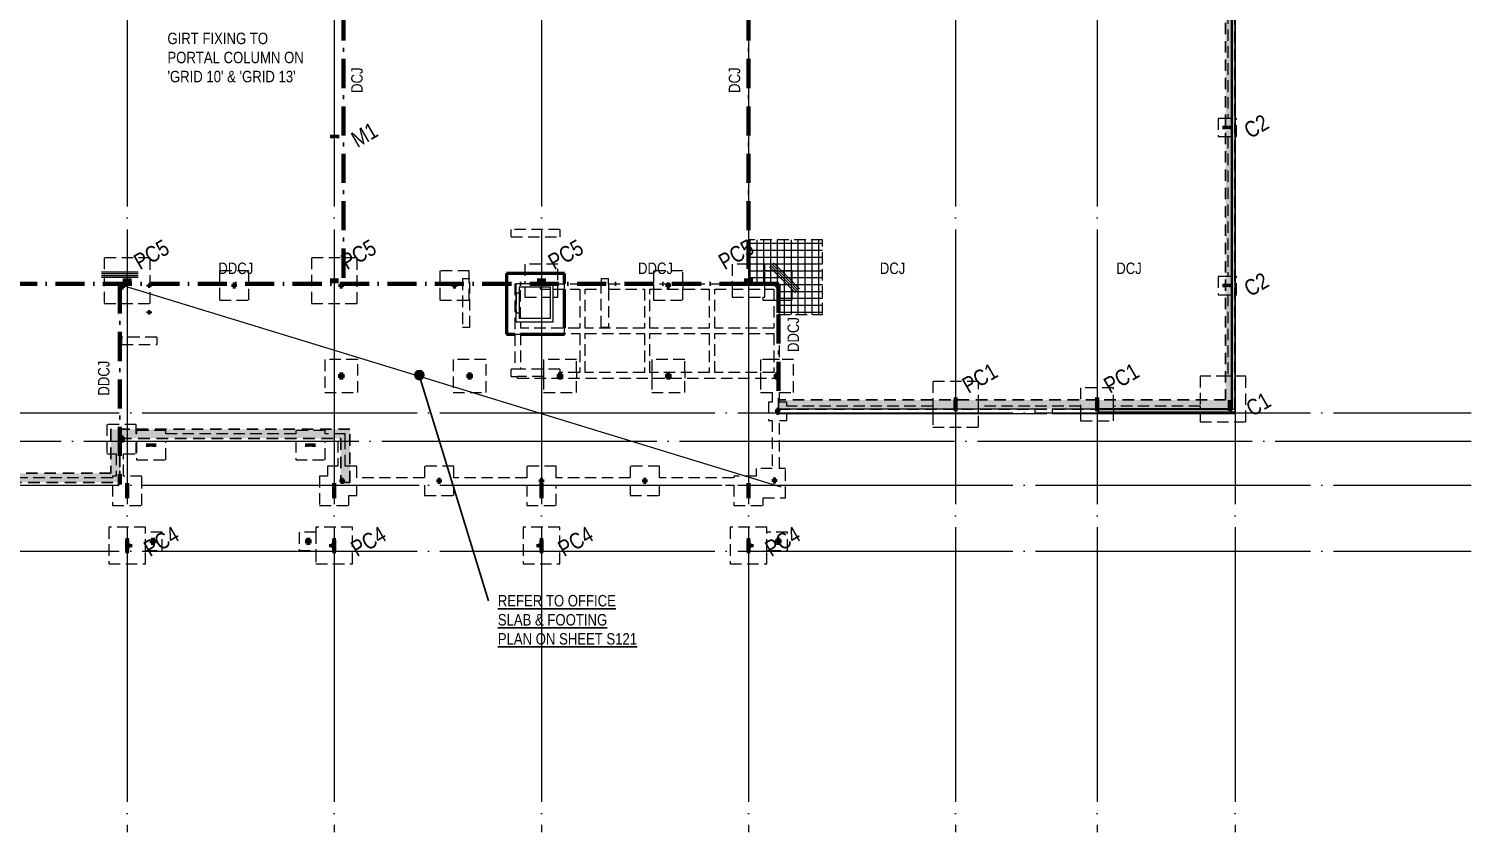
# Model space of a CAD drawing. Header units: millimetres. Extents: x 14684 to 281647, y -4596 to 240550.
# Drawn here: x 144929 to 223625, y 139401 to 183245 of the extents above; entities that cross this region are included whole.
import ezdxf

# ---------------------------------------------------------------- set-up
doc = ezdxf.new("R2010")
doc.units = ezdxf.units.MM
for name, pattern in [('_SGE_Grid Line', [16250, 15000, -625, 0, -625]), ('_SGE_Hidden', [925, 625, -300]), ('Dash Dot', [2587.5, 1587.5, -500, 0, -500]), ('Hidden', [1000, 625, -375]), ('SGE_Hidden', [925, 625, -300])]:
    doc.linetypes.add(name, pattern=pattern)
for name, color, linetype, lineweight in [('A-ANNO-NOTE', 131, 'Continuous', 18), ('A-DETL-2', 90, 'Hidden', 25), ('A-DETL-3', 90, 'Dash Dot', 70), ('A-DETL-4', 90, 'Continuous', 20), ('A-DETL-GENF', 92, 'Continuous', 18), ('A-DETL-GENF-1', 9, 'Continuous', 18), ('A-DETL-GENF-4', 92, 'SGE_Hidden', 18), ('A-FLOR', 192, 'Continuous', 50), ('A-WALL', 113, 'Continuous', 35), ('A-WALL-1', 113, 'Continuous', 20), ('G-ANNO-TEXT-1', 10, 'Continuous', 25), ('G-ANNO-TEXT-2', 7, 'Continuous', 25), ('S-BEAM-2', 254, '_SGE_Hidden', 18), ('S-COLS', 52, 'Continuous', 18), ('S-COLS-1', 52, 'Continuous', 70), ('S-COLS-IDEN-1', 171, 'Continuous', 35), ('S-COLS-SYMB', 171, 'Continuous', 50), ('S-FNDN-1', 32, '_SGE_Hidden', 18), ('S-FNDN-HDLN-1', 4, '_SGE_Hidden', 18), ('S-GRID-1', 1, '_SGE_Grid Line', 13)]:
    doc.layers.add(name, color=color, linetype=linetype, lineweight=lineweight)
doc.styles.add('Arial Narrow_1', font='ARIALN.TTF', dxfattribs={"height": 625})
doc.styles.add('Arial Narrow_2', font='ARIALN.TTF', dxfattribs={"height": 875})

# ---------------------------------------------------------------- blocks, each defined once
blk = doc.blocks.new('SGE_SCL-Column-Steel-UB - C1 - 410UB53_7-2329528-WAREHOUSE SLAB PLAN')
at = {"layer": 'S-COLS-SYMB'}
for p, q in [((89, 201.5), (-89, 201.5)), ((0, -201.5), (0, 201.5)), ((-89, -201.5), (89, -201.5))]:
    blk.add_line(p, q, dxfattribs=at)
blk = doc.blocks.new('SGE_SCL-Column-Steel-UB - C2 - 410UB53_7-2329531-WAREHOUSE SLAB PLAN')
at = {"layer": 'S-COLS-SYMB'}
for p, q in [((89, 201.5), (-89, 201.5)), ((0, -201.5), (0, 201.5)), ((-89, -201.5), (89, -201.5))]:
    blk.add_line(p, q, dxfattribs=at)
blk = doc.blocks.new('SGE_SCL-Column-Steel-UB - C2 - 410UB53_7-2329532-WAREHOUSE SLAB PLAN')
at = {"layer": 'S-COLS-SYMB'}
for p, q in [((89, 201.5), (-89, 201.5)), ((0, -201.5), (0, 201.5)), ((-89, -201.5), (89, -201.5))]:
    blk.add_line(p, q, dxfattribs=at)
blk = doc.blocks.new('SGE_SFR-Column-Steel-G350 - PC1 - 530 210 16 10-2771269-WAREHOUSE SLAB PLAN')
at = {"layer": 'S-COLS-1'}
for p, q in [((105, 265), (-105, 265)), ((0, -265), (0, 265)), ((-105, -265), (105, -265))]:
    blk.add_line(p, q, dxfattribs=at)
blk = doc.blocks.new('SGE_SFR-Column-Steel-G350 - PC4 - 610 180 12 10-2770360-WAREHOUSE SLAB PLAN')
at = {"layer": 'S-COLS-1'}
for p, q in [((90, 300), (-90, 300)), ((0, -300), (0, 300)), ((-90, -300), (90, -300))]:
    blk.add_line(p, q, dxfattribs=at)
blk = doc.blocks.new('SGE_SFR-Column-Steel-G350 - 158 153 8 6-2770049-WAREHOUSE SLAB PLAN')
at = {"layer": 'S-COLS-1'}
for p, q in [((79, 79), (-79, 79)), ((0, -79), (0, 79)), ((-79, -79), (79, -79))]:
    blk.add_line(p, q, dxfattribs=at)
blk = doc.blocks.new('SGE_SFR-Column-Steel-G350 - FC1 - 610 220 16 10-2770739-WAREHOUSE SLAB PLAN')
at = {"layer": 'S-COLS-1'}
for p, q in [((110, 305), (-110, 305)), ((0, -305), (0, 305)), ((-110, -305), (110, -305))]:
    blk.add_line(p, q, dxfattribs=at)
blk = doc.blocks.new('SGE_SCL-Column-Steel-UB - FC2 - 410UB59_7-2329550-WAREHOUSE SLAB PLAN')
at = {"layer": 'S-COLS-SYMB'}
for p, q in [((89, 203), (-89, 203)), ((0, -203), (0, 203)), ((-89, -203), (89, -203))]:
    blk.add_line(p, q, dxfattribs=at)
blk = doc.blocks.new('SGE_SFR-Column-Steel-G350 - PC5 - 250 250 14 10-2770824-WAREHOUSE SLAB PLAN')
at = {"layer": 'S-COLS-1'}
for p, q in [((125, 125), (-125, 125)), ((0, -125), (0, 125)), ((-125, -125), (125, -125))]:
    blk.add_line(p, q, dxfattribs=at)
blk = doc.blocks.new('SGE_SFR-Column-Steel-G350 - PC5 - 250 250 14 10-V2-WAREHOUSE SLAB PLAN')
at = {"layer": 'S-COLS-1'}
for p, q in [((125, 125), (-125, 125)), ((0, 0), (0, 125)), ((0, -125), (0, 0)), ((-125, -125), (125, -125))]:
    blk.add_line(p, q, dxfattribs=at)
blk = doc.blocks.new('SGE_SCL-Column-Steel-UB - M1 - 360UB44_7-2768540-WAREHOUSE SLAB PLAN')
at = {"layer": 'S-COLS-SYMB'}
for p, q in [((85.5, 176), (-85.5, 176)), ((0, -176), (0, 176)), ((-85.5, -176), (85.5, -176))]:
    blk.add_line(p, q, dxfattribs=at)
blk = doc.blocks.new('SGE_SCL-Column-Steel-SHS - OC2 - 150x6_0 SHS-2388534-WAREHOUSE SLAB PLAN')
at = {"layer": 'S-COLS-SYMB'}
for p, q in [((75, 75), (-75, 75)), ((-75, 75), (-75, -75)), ((75, -75), (75, 75)), ((-75, -75), (75, -75))]:
    blk.add_line(p, q, dxfattribs=at)
blk = doc.blocks.new('SGE_SCL-Column-Steel-SHS - OC1 - 200x6_0 SHS-2388532-WAREHOUSE SLAB PLAN')
at = {"layer": 'S-COLS-SYMB'}
for p, q in [((100, 100), (-100, 100)), ((-100, 100), (-100, -100)), ((100, -100), (100, 100)), ((-100, -100), (100, -100))]:
    blk.add_line(p, q, dxfattribs=at)
blk = doc.blocks.new('SGE_SCL-Column-Steel-SHS - OC2 - 150x6_0 SHS-V5-WAREHOUSE SLAB PLAN')
at = {"layer": 'S-COLS-SYMB'}
for p, q in [((-60, 75), (-75, 75)), ((-75, 75), (-75, -75)), ((75, 75), (-60, 75)), ((75, -75), (75, 75)), ((-75, -75), (-60, -75)), ((-60, -75), (75, -75))]:
    blk.add_line(p, q, dxfattribs=at)
blk = doc.blocks.new('SGE_SCL-Column-Steel-SHS - OC2 - 150x6_0 SHS-2709165-WAREHOUSE SLAB PLAN')
at = {"layer": 'S-COLS-SYMB'}
for p, q in [((75, 75), (-75, 75)), ((-75, 75), (-75, -75)), ((75, -75), (75, 75)), ((-75, -75), (75, -75))]:
    blk.add_line(p, q, dxfattribs=at)
blk = doc.blocks.new('SGE_SCL-Column-Steel-SHS - OC2 - 150x6_0 SHS-2709184-WAREHOUSE SLAB PLAN')
at = {"layer": 'S-COLS-SYMB'}
for p, q in [((75, 75), (-75, 75)), ((-75, 75), (-75, -75)), ((75, -75), (75, 75)), ((-75, -75), (75, -75))]:
    blk.add_line(p, q, dxfattribs=at)
blk = doc.blocks.new('SGE_SCL-Column-Steel-SHS - OC2 - 150x6_0 SHS-2819471-WAREHOUSE SLAB PLAN')
at = {"layer": 'S-COLS-SYMB'}
for p, q in [((75, 75), (-75, 75)), ((-75, 75), (-75, -75)), ((75, -75), (75, 75)), ((-75, -75), (75, -75))]:
    blk.add_line(p, q, dxfattribs=at)
blk = doc.blocks.new('SGE_SCL-Column-Steel-RHS - M2 - 200x100x6_0 RHS-2719601-WAREHOUSE SLAB PLAN')
at = {"layer": 'S-COLS-SYMB'}
for p, q in [((50, 100), (-50, 100)), ((-50, 100), (-50, -100)), ((50, -100), (50, 100)), ((-50, -100), (50, -100))]:
    blk.add_line(p, q, dxfattribs=at)
blk = doc.blocks.new('SGE_SCL-Column-Steel-SHS - OC7 - 200x10_0 SHS-2820529-WAREHOUSE SLAB PLAN')
at = {"layer": 'S-COLS-SYMB'}
for p, q in [((100, 100), (-100, 100)), ((-100, 100), (-100, -100)), ((100, -100), (100, 100)), ((-100, -100), (100, -100))]:
    blk.add_line(p, q, dxfattribs=at)
blk = doc.blocks.new('SGE_SCL-Column-Steel-SHS - STC1 - 100x6_0 SHS-2726549-WAREHOUSE SLAB PLAN')
at = {"layer": 'S-COLS-SYMB'}
for p, q in [((-50, -50), (-50, 50)), ((-50, 50), (50, 50)), ((50, 50), (50, -50)), ((50, -50), (-50, -50))]:
    blk.add_line(p, q, dxfattribs=at)
blk = doc.blocks.new('SGE_SCL-Column-Steel-SHS - STC1 - 100x6_0 SHS-2732971-WAREHOUSE SLAB PLAN')
at = {"layer": 'S-COLS-SYMB'}
for p, q in [((-50, -50), (-50, 50)), ((-50, 50), (50, 50)), ((50, 50), (50, -50)), ((50, -50), (-50, -50))]:
    blk.add_line(p, q, dxfattribs=at)
blk = doc.blocks.new('SGE_SCL-Column-Steel-SHS - OC6 - 200x8_0 SHS-2818360-WAREHOUSE SLAB PLAN')
at = {"layer": 'S-COLS-SYMB'}
for p, q in [((100, 100), (-100, 100)), ((-100, 100), (-100, -100)), ((100, -100), (100, 100)), ((-100, -100), (100, -100))]:
    blk.add_line(p, q, dxfattribs=at)
blk = doc.blocks.new('SGE Reo Elevation - SGE Reo Elevation-1889180-WAREHOUSE SLAB PLAN')
at = {"layer": 'A-DETL-GENF'}
for p, q in [((560, 100), (2560, 100)), ((560, 0), (2560, 0)), ((560, -100), (2560, -100)), ((560, -200), (2560, -200))]:
    blk.add_line(p, q, dxfattribs=at)
blk = doc.blocks.new('Corner Mesh - Corner Mesh-2886425-WAREHOUSE SLAB PLAN')
at = {"layer": 'A-DETL-GENF'}
h = blk.add_hatch(dxfattribs=at)
h.set_pattern_fill('FP_5', color=256, style=0, pattern_type=2)
h.set_pattern_definition([(0, (-185840.28, -169335.1), (0, 375), []), (90, (-185840.28, -169335.1), (-375, 2e-14), [])])
h.paths.add_polyline_path([(2400, -1675), (2400, 2400), (-1645, 2400), (-1645, 0), (0, 0), (0, -1675), (323, -1675)])
for p, q in [((-495, 919), (919, -495)), ((-424, 990), (990, -424)), ((-354, 1061), (1061, -354)), ((-283, 1131), (1131, -283))]:
    blk.add_line(p, q, dxfattribs=at)
at = {"layer": 'A-DETL-GENF-4'}
for p, q in [((2400, 2400), (-1645, 2400)), ((-1645, 2400), (-1645, 0)), ((2400, -1675), (2400, 2400)), ((-1645, 0), (0, 0)), ((0, 0), (0, -1675)), ((0, -1675), (2400, -1675))]:
    blk.add_line(p, q, dxfattribs=at)

msp = doc.modelspace()

# ---------------------------------------------------------------- hatches: boundary and pattern name
at = {"layer": 'A-DETL-GENF-1'}
h = msp.add_hatch(color=256, dxfattribs=at)
h.paths.add_polyline_path([(161945, 158490), (162445, 158490), (162445, 161390), (149400, 161390), (149400, 158990), (127895, 158990), (127895, 158490), (149900, 158490), (149900, 160890), (161945, 160890), (161945, 158990)])
h.paths.add_polyline_path([(105445, 158490), (105945, 158490), (105945, 161390), (81645, 161390), (81645, 158490), (82145, 158490), (82145, 160890), (105445, 160890), (105445, 159135)])
h.paths.add_polyline_path([(186163, 162490), (210730, 162490), (210730, 201630), (210230, 201630), (210230, 162990), (185840, 162990), (185840, 162490)])
h.paths.add_polyline_path([(31055, 162490), (58250, 162490), (58250, 162990), (31055, 162990), (31055, 169230), (30555, 169230), (30555, 162490)])
h.paths.add_polyline_path([(30555, 207901), (31055, 207901), (31055, 214740), (48595, 214740), (48595, 215240), (30555, 215240), (30555, 214726)])
at = {"layer": 'G-ANNO-TEXT-2'}
h = msp.add_hatch(color=256, dxfattribs=at)
edge = h.paths.add_edge_path()
edge.add_arc((166232, 164347), 250, 0, 360)

# ---------------------------------------------------------------- linework, layer by layer
at = {"layer": 'A-DETL-2'}
for p, q in [((210230, 197570), (210230, 162990)), ((210730, 162490), (210730, 197570)), ((210230, 162990), (185840, 162990)), ((185840, 162990), (185840, 162490)), ((185840, 162490), (210730, 162490)), ((162445, 161390), (149400, 161390)), ((149400, 161390), (149400, 158990)), ((162445, 158490), (162445, 161390)), ((149900, 160890), (161945, 160890)), ((149900, 158490), (149900, 160890)), ((161945, 160890), (161945, 158490)), ((149400, 158990), (127895, 158990)), ((127895, 158490), (149900, 158490)), ((161945, 158490), (162445, 158490))]:
    msp.add_line(p, q, dxfattribs=at)
at = {"layer": 'A-DETL-3'}
for p, q in [((162095, 215240), (162095, 169335)), ((184195, 215240), (184195, 171735)), ((184195, 171735), (184195, 169335)), ((184195, 169335), (59895, 169335)), ((149900, 169290), (149900, 158370)), ((185840, 169335), (184195, 169335)), ((185840, 169335), (185840, 167660)), ((185840, 167660), (185840, 162382))]:
    msp.add_line(p, q, dxfattribs=at)
at = {"layer": 'A-DETL-4'}
msp.add_line((149900, 169290), (185960, 158250), dxfattribs=at)
at = {"layer": 'A-FLOR'}
for p, q in [((174160, 169890), (170985, 169890)), ((170985, 169890), (170985, 166580)), ((174160, 169335), (174160, 169890)), ((174160, 166908), (174160, 169035)), ((170985, 166580), (171450, 166580)), ((171750, 166580), (174160, 166580)), ((174160, 166580), (174160, 166608))]:
    msp.add_line(p, q, dxfattribs=at)
at = {"layer": 'A-WALL'}
for p, q in [((210530, 162490), (203218, 162490)), ((210530, 162490), (203218, 162490)), ((210530, 162340), (210530, 162490))]:
    msp.add_line(p, q, dxfattribs=at)
at = {"layer": 'A-WALL-1'}
for p, q in [((210590, 232980), (210590, 177860)), ((210740, 162490), (210740, 232980)), ((210530, 215240), (210530, 162490)), ((210770, 162250), (210770, 215480)), ((210590, 177860), (210590, 162490)), ((173545, 169335), (171510, 169335)), ((171510, 167255), (171510, 169335)), ((173545, 167255), (173545, 169335)), ((171510, 168830), (171690, 168830)), ((171690, 169155), (173365, 169155)), ((171690, 169155), (171690, 167435)), ((173365, 169155), (173365, 167435)), ((171690, 167730), (171510, 167730)), ((171510, 167255), (173545, 167255)), ((173365, 167435), (171690, 167435)), ((199845, 162490), (185840, 162490)), ((185840, 162490), (185840, 162250)), ((185840, 162250), (199845, 162250)), ((199845, 162250), (199845, 162490)), ((203218, 162490), (200765, 162490)), ((200765, 162490), (200765, 162250)), ((200765, 162250), (210770, 162250)), ((203218, 162490), (203218, 162340)), ((203218, 162340), (210740, 162340)), ((210590, 162490), (210530, 162490)), ((210590, 162490), (210740, 162490)), ((210740, 162340), (210740, 162490))]:
    msp.add_line(p, q, dxfattribs=at)
at = {"layer": 'G-ANNO-TEXT-1'}
msp.add_line((166232, 164347), (170009, 152034), dxfattribs=at)
msp.add_circle((166232, 164347), 250, dxfattribs=at)
at = {"layer": 'S-BEAM-2'}
for p, q in [((210340, 185990), (210340, 178360)), ((210590, 178360), (210340, 178360)), ((210340, 177360), (210340, 169730)), ((210340, 177360), (210590, 177360)), ((171243, 171890), (171243, 172290)), ((173903, 172290), (171243, 172290)), ((171243, 171890), (173903, 171890)), ((173903, 172290), (173903, 171890)), ((168585, 169610), (168985, 169610)), ((168585, 169610), (168585, 166950)), ((168960, 168430), (168960, 169610)), ((168985, 166950), (168985, 169610)), ((171450, 169335), (171510, 169335)), ((171450, 169335), (171450, 164670)), ((173545, 169335), (176160, 169335)), ((174160, 169035), (174160, 169335)), ((176160, 169610), (176560, 169610)), ((176160, 169610), (176160, 169335)), ((176160, 169035), (176160, 169335)), ((176560, 169335), (176560, 169610)), ((176560, 169335), (184195, 169335)), ((176560, 169335), (176560, 169035)), ((179015, 169335), (179015, 169035)), ((180615, 169335), (180615, 169035)), ((183295, 169335), (183295, 169035)), ((184195, 169335), (185693, 169335)), ((185693, 169335), (185693, 169155)), ((210590, 169730), (210340, 169730)), ((168585, 168430), (168960, 168430)), ((171510, 168830), (171510, 167730)), ((171690, 168830), (171690, 167730)), ((171750, 167435), (171750, 169155)), ((172840, 169035), (172840, 169155)), ((172840, 169035), (173365, 169035)), ((173545, 169035), (174984, 169035)), ((174984, 169035), (174984, 166908)), ((175284, 169035), (176160, 169035)), ((175284, 166908), (175284, 169035)), ((176160, 166950), (176160, 169035)), ((176560, 169035), (178518, 169035)), ((176560, 169035), (176560, 166950)), ((178518, 169035), (178518, 166908)), ((178818, 169035), (182052, 169035)), ((178818, 166908), (178818, 169035)), ((182052, 169035), (182052, 166908)), ((182352, 169035), (185585, 169035)), ((182352, 166908), (182352, 169035)), ((185585, 169035), (185585, 166908)), ((185585, 168430), (185840, 168430)), ((185693, 169155), (185840, 169155)), ((185840, 169155), (185885, 169155)), ((185840, 168430), (185885, 168430)), ((185885, 167660), (185885, 169155)), ((210340, 168730), (210340, 164295)), ((210340, 168730), (210590, 168730)), ((185885, 164408), (185885, 167660)), ((168985, 166950), (168585, 166950)), ((171750, 167255), (171750, 166908)), ((174984, 166908), (171750, 166908)), ((174160, 166608), (174160, 166908)), ((178518, 166908), (175284, 166908)), ((176560, 166950), (176160, 166950)), ((182052, 166908), (178818, 166908)), ((185585, 166908), (182352, 166908)), ((150005, 166017), (150005, 166417)), ((151905, 166417), (150005, 166417)), ((151905, 166417), (151905, 166017)), ((171450, 166580), (171750, 166580)), ((171750, 166608), (174984, 166608)), ((171750, 166608), (171750, 164670)), ((174984, 166608), (174984, 164480)), ((175284, 166608), (178518, 166608)), ((175284, 164480), (175284, 166608)), ((178518, 166608), (178518, 164480)), ((178818, 166608), (182052, 166608)), ((178818, 164480), (178818, 166608)), ((182052, 166608), (182052, 164480)), ((182352, 166608), (185585, 166608)), ((182352, 164480), (182352, 166608)), ((185585, 166608), (185585, 164480)), ((150005, 166017), (151905, 166017)), ((171243, 164270), (171243, 164670)), ((171450, 164670), (171243, 164670)), ((171750, 164670), (171450, 164670)), ((173903, 164670), (171750, 164670)), ((173015, 164670), (173015, 164270)), ((173903, 164670), (173903, 164480)), ((174984, 164480), (173903, 164480)), ((174815, 164480), (174815, 164180)), ((178518, 164480), (175284, 164480)), ((182052, 164480), (178818, 164480)), ((178915, 164480), (178915, 164180)), ((180715, 164480), (180715, 164180)), ((185585, 164480), (182352, 164480)), ((184855, 164480), (184855, 164180)), ((185885, 165195), (185585, 165195)), ((171243, 164270), (171600, 164270)), ((171600, 164180), (171600, 164270)), ((173015, 164270), (171600, 164270)), ((171600, 164180), (185643, 164180)), ((173015, 164270), (173015, 164180)), ((185885, 164408), (185643, 164408)), ((185643, 164408), (185643, 164180)), ((210590, 164295), (210340, 164295)), ((185485, 163395), (185485, 162870)), ((185885, 162870), (185885, 163395)), ((194245, 162650), (186280, 162650)), ((194245, 162650), (194245, 162250)), ((202318, 162650), (196745, 162650)), ((196745, 162250), (196745, 162650)), ((199845, 162250), (200765, 162250)), ((202318, 162650), (202318, 162250)), ((208838, 162650), (204118, 162650)), ((204118, 162490), (204118, 162650)), ((204118, 162250), (204118, 162340)), ((208838, 162650), (208838, 162490)), ((208838, 162340), (208838, 162250)), ((185485, 161870), (185485, 159250)), ((185885, 159250), (185885, 161870)), ((150797, 161140), (150785, 161140)), ((150785, 160740), (150797, 160740)), ((159488, 161140), (152397, 161140)), ((152397, 160740), (159488, 160740)), ((162195, 161140), (161088, 161140)), ((161088, 160740), (161795, 160740)), ((161795, 160740), (161795, 159376)), ((162195, 160740), (162195, 161140)), ((162195, 159376), (162195, 160740)), ((149695, 160050), (149695, 158835)), ((150095, 158835), (150095, 160050)), ((149495, 158740), (139795, 158740)), ((139795, 158340), (149495, 158340)), ((166520, 158740), (162820, 158740)), ((162820, 158340), (166520, 158340)), ((168125, 158740), (168120, 158740)), ((168120, 158340), (168125, 158340)), ((172095, 158740), (168125, 158740)), ((168125, 158340), (172095, 158340)), ((177740, 158740), (173695, 158740)), ((173695, 158340), (177740, 158340)), ((183395, 158740), (179340, 158740)), ((179340, 158340), (183395, 158340))]:
    msp.add_line(p, q, dxfattribs=at)
at = {"layer": 'S-FNDN-1'}
for p, q in [((209829, 178360), (209829, 177360)), ((210340, 178360), (209829, 178360)), ((210829, 178360), (210740, 178360)), ((210829, 177360), (210829, 178360)), ((209829, 177360), (210340, 177360)), ((210740, 177360), (210829, 177360)), ((151545, 170747), (149045, 170747)), ((149045, 170747), (149045, 168247)), ((151545, 168247), (151545, 170747)), ((156935, 170030), (155335, 170030)), ((155335, 170030), (155335, 168430)), ((156935, 168430), (156935, 170030)), ((162845, 170747), (160345, 170747)), ((160345, 170747), (160345, 168247)), ((162845, 168247), (162845, 170747)), ((168960, 170030), (167360, 170030)), ((167360, 170030), (167360, 168430)), ((168960, 169610), (168960, 170030)), ((173795, 170397), (171995, 170397)), ((171995, 170397), (171995, 169335)), ((173795, 168597), (173795, 170397)), ((180615, 170030), (179015, 170030)), ((179015, 170030), (179015, 169335)), ((180615, 169335), (180615, 170030)), ((184195, 170397), (183295, 170397)), ((183295, 170397), (183295, 169335)), ((185095, 170397), (184195, 170397)), ((185095, 170030), (185095, 170397)), ((186580, 170030), (185095, 170030)), ((185095, 169335), (185095, 170030)), ((186580, 168430), (186580, 170030)), ((185095, 168597), (185095, 169335)), ((209829, 169730), (209829, 168730)), ((210340, 169730), (209829, 169730)), ((210829, 169730), (210740, 169730)), ((210829, 168730), (210829, 169730)), ((155335, 168430), (156935, 168430)), ((167360, 168430), (168585, 168430)), ((171995, 169155), (171995, 168597)), ((171995, 168597), (173365, 168597)), ((173545, 168597), (173795, 168597)), ((179015, 169035), (179015, 168430)), ((179015, 168430), (180615, 168430)), ((180615, 168430), (180615, 169035)), ((183295, 169035), (183295, 168597)), ((183295, 168597), (184980, 168597)), ((184980, 168597), (184980, 168430)), ((184980, 168597), (185095, 168597)), ((184980, 168430), (185585, 168430)), ((185885, 168430), (186580, 168430)), ((209829, 168730), (210340, 168730)), ((210740, 168730), (210829, 168730)), ((149045, 168247), (151545, 168247)), ((160345, 168247), (162845, 168247)), ((162875, 165195), (161075, 165195)), ((161075, 165195), (161075, 163395)), ((162875, 163395), (162875, 165195)), ((169875, 165195), (168075, 165195)), ((168075, 165195), (168075, 163395)), ((169875, 163395), (169875, 165195)), ((174815, 165195), (173015, 165195)), ((173015, 165195), (173015, 164670)), ((174815, 164480), (174815, 165195)), ((180715, 165195), (178915, 165195)), ((178915, 165195), (178915, 164480)), ((180715, 164480), (180715, 165195)), ((185585, 165195), (184855, 165195)), ((184855, 165195), (184855, 164480)), ((186655, 165195), (185885, 165195)), ((186655, 163395), (186655, 165195)), ((173015, 164180), (173015, 163395)), ((174815, 163395), (174815, 164180)), ((178915, 164180), (178915, 163395)), ((180715, 163395), (180715, 164180)), ((184855, 164180), (184855, 163395)), ((196745, 164005), (194245, 164005)), ((194245, 164005), (194245, 162650)), ((196745, 162650), (196745, 164005)), ((210340, 164295), (208838, 164295)), ((208838, 164295), (208838, 162650)), ((211338, 164295), (210740, 164295)), ((211338, 161795), (211338, 164295)), ((161075, 163395), (162875, 163395)), ((168075, 163395), (169875, 163395)), ((173015, 163395), (174815, 163395)), ((178915, 163395), (180715, 163395)), ((184855, 163395), (185485, 163395)), ((185885, 163395), (186655, 163395)), ((204118, 163655), (202318, 163655)), ((202318, 163655), (202318, 162650)), ((204118, 162650), (204118, 163655)), ((185485, 162870), (185280, 162870)), ((185280, 162870), (185280, 161870)), ((186280, 162870), (185885, 162870)), ((186280, 162650), (186280, 162870)), ((186280, 161870), (186280, 162250)), ((194245, 162250), (194245, 161505)), ((196745, 161505), (196745, 162250)), ((202318, 162250), (202318, 161855)), ((204118, 161855), (204118, 162250)), ((208838, 162250), (208838, 161795)), ((150785, 161650), (149185, 161650)), ((149185, 161650), (149185, 160050)), ((150785, 161140), (150785, 161650)), ((150797, 161329), (150797, 161140)), ((152397, 161329), (150797, 161329)), ((152397, 161140), (152397, 161329)), ((159488, 161329), (159488, 161140)), ((161088, 161329), (159488, 161329)), ((161088, 161140), (161088, 161329)), ((185280, 161870), (185485, 161870)), ((185885, 161870), (186280, 161870)), ((194245, 161505), (196745, 161505)), ((202318, 161855), (204118, 161855)), ((208838, 161795), (211338, 161795)), ((150785, 160050), (150785, 160740)), ((150797, 160740), (150797, 159729)), ((152397, 159729), (152397, 160740)), ((159488, 160740), (159488, 159729)), ((161088, 159729), (161088, 160740)), ((149185, 160050), (149695, 160050)), ((150095, 160050), (150785, 160050)), ((150797, 159729), (152397, 159729)), ((159488, 159729), (161088, 159729)), ((161795, 159376), (161220, 159376)), ((161220, 159376), (161220, 158835)), ((162820, 159376), (162195, 159376)), ((162820, 158740), (162820, 159376)), ((168120, 159376), (166520, 159376)), ((166520, 159376), (166520, 158740)), ((168120, 158740), (168120, 159376)), ((173695, 159376), (172095, 159376)), ((172095, 159376), (172095, 158835)), ((173695, 158835), (173695, 159376)), ((179340, 159376), (177740, 159376)), ((177740, 159376), (177740, 158740)), ((179340, 158740), (179340, 159376)), ((185485, 159250), (184605, 159250)), ((184605, 159250), (184605, 158835)), ((186205, 159250), (185885, 159250)), ((186205, 157650), (186205, 159250)), ((149695, 158835), (149495, 158835)), ((149495, 158835), (149495, 158740)), ((149495, 158340), (149495, 157235)), ((151095, 158835), (150095, 158835)), ((151095, 157235), (151095, 158835)), ((161220, 158835), (160795, 158835)), ((160795, 158835), (160795, 157235)), ((162820, 157776), (162820, 158340)), ((166520, 158340), (166520, 157776)), ((168120, 157776), (168120, 158340)), ((172095, 158835), (172095, 158740)), ((172095, 158340), (172095, 157235)), ((173695, 158740), (173695, 158835)), ((173695, 157235), (173695, 158340)), ((177740, 158340), (177740, 157776)), ((179340, 157776), (179340, 158340)), ((184605, 158835), (183395, 158835)), ((183395, 158835), (183395, 158740)), ((183395, 158340), (183395, 157235)), ((162395, 157235), (162395, 157776)), ((162395, 157776), (162820, 157776)), ((166520, 157776), (168120, 157776)), ((177740, 157776), (179340, 157776)), ((184995, 157235), (184995, 157650)), ((184995, 157650), (186205, 157650)), ((149495, 157235), (151095, 157235)), ((160795, 157235), (162395, 157235)), ((172095, 157235), (173695, 157235)), ((183395, 157235), (184995, 157235)), ((151295, 156041), (149295, 156041)), ((149295, 156041), (149295, 154041)), ((151295, 155768), (151295, 156041)), ((162595, 156041), (160595, 156041)), ((160595, 156041), (160595, 155768)), ((162595, 154041), (162595, 156041)), ((173895, 156041), (171895, 156041)), ((171895, 156041), (171895, 154041)), ((173895, 154041), (173895, 156041)), ((185195, 156041), (183195, 156041)), ((183195, 156041), (183195, 154041)), ((185195, 155768), (185195, 156041)), ((152210, 155768), (151295, 155768)), ((151295, 154768), (151295, 155768)), ((152210, 154768), (152210, 155768)), ((159680, 155768), (159680, 154768)), ((160595, 155768), (159680, 155768)), ((160595, 155768), (160595, 154768)), ((185330, 155768), (185195, 155768)), ((185195, 154768), (185195, 155768)), ((186330, 155768), (185330, 155768)), ((186330, 154768), (186330, 155768)), ((151295, 154041), (151295, 154768)), ((151295, 154768), (152210, 154768)), ((159680, 154768), (160595, 154768)), ((160595, 154768), (160595, 154041)), ((185195, 154041), (185195, 154768)), ((185195, 154768), (185330, 154768)), ((185330, 154768), (186330, 154768)), ((149295, 154041), (151295, 154041)), ((160595, 154041), (162595, 154041)), ((171895, 154041), (173895, 154041)), ((183195, 154041), (185195, 154041))]:
    msp.add_line(p, q, dxfattribs=at)
at = {"layer": 'S-FNDN-HDLN-1'}
msp.add_line((204118, 162490), (204118, 162340), dxfattribs=at)
at = {"layer": 'S-GRID-1'}
for p, q in [((150295, 237300), (150295, 139401)), ((161595, 237300), (161595, 139401)), ((172895, 237300), (172895, 139401)), ((184195, 237300), (184195, 139401)), ((195495, 237300), (195495, 139401)), ((203218, 237300), (203218, 139401)), ((210740, 237300), (210740, 139401)), ((21109, 162280), (223625, 162280)), ((17934, 160740), (223625, 160740)), ((21109, 158340), (223625, 158340)), ((21109, 154740), (223625, 154740))]:
    msp.add_line(p, q, dxfattribs=at)

# ---------------------------------------------------------------- block references
at = {"layer": 'A-DETL-GENF'}
for name, p in [('Corner Mesh - Corner Mesh-2886425-WAREHOUSE SLAB PLAN', (185840, 169335)), ('SGE Reo Elevation - SGE Reo Elevation-1889180-WAREHOUSE SLAB PLAN', (148340, 169890))]:
    msp.add_blockref(name, p, dxfattribs=at)
at = {"layer": 'S-COLS'}
for name, p, rotation in [('SGE_SCL-Column-Steel-UB - C2 - 410UB53_7-2329532-WAREHOUSE SLAB PLAN', (210329, 177860), 89.9999999999999), ('SGE_SCL-Column-Steel-UB - M1 - 360UB44_7-2768540-WAREHOUSE SLAB PLAN', (161616, 177368), 89.9999999999999), ('SGE_SCL-Column-Steel-SHS - OC1 - 200x6_0 SHS-2388532-WAREHOUSE SLAB PLAN', (149985, 169205), 180), ('SGE_SCL-Column-Steel-SHS - OC2 - 150x6_0 SHS-2709184-WAREHOUSE SLAB PLAN', (156135, 169230), 180), ('SGE_SCL-Column-Steel-SHS - OC2 - 150x6_0 SHS-2388534-WAREHOUSE SLAB PLAN', (161975, 169230), 180), ('SGE_SCL-Column-Steel-SHS - OC2 - 150x6_0 SHS-2709165-WAREHOUSE SLAB PLAN', (168160, 169230), 180), ('SGE_SCL-Column-Steel-SHS - OC2 - 150x6_0 SHS-2709165-WAREHOUSE SLAB PLAN', (179815, 169230), 180), ('SGE_SCL-Column-Steel-SHS - OC2 - 150x6_0 SHS-V5-WAREHOUSE SLAB PLAN', (185780, 169230), 180), ('SGE_SCL-Column-Steel-UB - C2 - 410UB53_7-2329531-WAREHOUSE SLAB PLAN', (210329, 169230), 89.9999999999999), ('SGE_SCL-Column-Steel-SHS - OC1 - 200x6_0 SHS-2388532-WAREHOUSE SLAB PLAN', (161975, 164295), 180), ('SGE_SCL-Column-Steel-SHS - OC1 - 200x6_0 SHS-2388532-WAREHOUSE SLAB PLAN', (168975, 164295), 180), ('SGE_SCL-Column-Steel-SHS - OC1 - 200x6_0 SHS-2388532-WAREHOUSE SLAB PLAN', (173915, 164295), 180), ('SGE_SCL-Column-Steel-SHS - OC1 - 200x6_0 SHS-2388532-WAREHOUSE SLAB PLAN', (179815, 164295), 180), ('SGE_SCL-Column-Steel-SHS - OC1 - 200x6_0 SHS-2388532-WAREHOUSE SLAB PLAN', (185755, 164295), 180), ('SGE_SCL-Column-Steel-RHS - M2 - 200x100x6_0 RHS-2719601-WAREHOUSE SLAB PLAN', (185780, 162370), 180), ('SGE_SCL-Column-Steel-SHS - OC1 - 200x6_0 SHS-2388532-WAREHOUSE SLAB PLAN', (149985, 160850), 180), ('SGE_SCL-Column-Steel-UB - FC2 - 410UB59_7-2329550-WAREHOUSE SLAB PLAN', (151597, 160529), 89.9999999999999), ('SGE_SCL-Column-Steel-UB - FC2 - 410UB59_7-2329550-WAREHOUSE SLAB PLAN', (160288, 160529), 89.9999999999999), ('SGE_SCL-Column-Steel-SHS - OC2 - 150x6_0 SHS-2388534-WAREHOUSE SLAB PLAN', (162020, 158576), 180), ('SGE_SCL-Column-Steel-SHS - OC2 - 150x6_0 SHS-2388534-WAREHOUSE SLAB PLAN', (167320, 158576), 180), ('SGE_SCL-Column-Steel-SHS - OC2 - 150x6_0 SHS-2388534-WAREHOUSE SLAB PLAN', (172895, 158576), 180), ('SGE_SCL-Column-Steel-SHS - OC2 - 150x6_0 SHS-2388534-WAREHOUSE SLAB PLAN', (178540, 158576), 180), ('SGE_SCL-Column-Steel-SHS - OC2 - 150x6_0 SHS-2819471-WAREHOUSE SLAB PLAN', (185610, 158600), 180), ('SGE_SCL-Column-Steel-SHS - OC6 - 200x8_0 SHS-2818360-WAREHOUSE SLAB PLAN', (151710, 155268), 269.9999999999999), ('SGE_SCL-Column-Steel-SHS - OC6 - 200x8_0 SHS-2818360-WAREHOUSE SLAB PLAN', (160180, 155268), 269.9999999999999), ('SGE_SCL-Column-Steel-SHS - OC7 - 200x10_0 SHS-2820529-WAREHOUSE SLAB PLAN', (185830, 155268), 269.9999999999999)]:
    msp.add_blockref(name, p, dxfattribs=dict(at, rotation=rotation))
for name, p in [('SGE_SCL-Column-Steel-SHS - STC1 - 100x6_0 SHS-2726549-WAREHOUSE SLAB PLAN', (151495, 169230)), ('SGE_SCL-Column-Steel-SHS - STC1 - 100x6_0 SHS-2732971-WAREHOUSE SLAB PLAN', (151495, 167770)), ('SGE_SCL-Column-Steel-UB - C1 - 410UB53_7-2329528-WAREHOUSE SLAB PLAN', (210441, 162692))]:
    msp.add_blockref(name, p, dxfattribs=at)
at = {"layer": 'S-COLS-1', "rotation": 89.9999999999999}
for name, p in [('SGE_SFR-Column-Steel-G350 - PC5 - 250 250 14 10-2770824-WAREHOUSE SLAB PLAN', (150295, 169497)), ('SGE_SFR-Column-Steel-G350 - PC5 - 250 250 14 10-2770824-WAREHOUSE SLAB PLAN', (161595, 169497)), ('SGE_SFR-Column-Steel-G350 - PC5 - 250 250 14 10-2770824-WAREHOUSE SLAB PLAN', (172895, 169497)), ('SGE_SFR-Column-Steel-G350 - PC5 - 250 250 14 10-V2-WAREHOUSE SLAB PLAN', (184195, 169497)), ('SGE_SFR-Column-Steel-G350 - 158 153 8 6-2770049-WAREHOUSE SLAB PLAN', (150382, 155041)), ('SGE_SFR-Column-Steel-G350 - 158 153 8 6-2770049-WAREHOUSE SLAB PLAN', (161509, 155041)), ('SGE_SFR-Column-Steel-G350 - 158 153 8 6-2770049-WAREHOUSE SLAB PLAN', (172809, 155041)), ('SGE_SFR-Column-Steel-G350 - 158 153 8 6-2770049-WAREHOUSE SLAB PLAN', (184282, 155041))]:
    msp.add_blockref(name, p, dxfattribs=at)
at = {"layer": 'S-COLS-1'}
for name, p in [('SGE_SFR-Column-Steel-G350 - PC1 - 530 210 16 10-2771269-WAREHOUSE SLAB PLAN', (195495, 162755)), ('SGE_SFR-Column-Steel-G350 - PC1 - 530 210 16 10-2771269-WAREHOUSE SLAB PLAN', (203218, 162755)), ('SGE_SFR-Column-Steel-G350 - FC1 - 610 220 16 10-2770739-WAREHOUSE SLAB PLAN', (150295, 158035)), ('SGE_SFR-Column-Steel-G350 - FC1 - 610 220 16 10-2770739-WAREHOUSE SLAB PLAN', (161595, 158035)), ('SGE_SFR-Column-Steel-G350 - FC1 - 610 220 16 10-2770739-WAREHOUSE SLAB PLAN', (172895, 158035)), ('SGE_SFR-Column-Steel-G350 - FC1 - 610 220 16 10-2770739-WAREHOUSE SLAB PLAN', (184195, 158035)), ('SGE_SFR-Column-Steel-G350 - PC4 - 610 180 12 10-2770360-WAREHOUSE SLAB PLAN', (150295, 155041)), ('SGE_SFR-Column-Steel-G350 - PC4 - 610 180 12 10-2770360-WAREHOUSE SLAB PLAN', (161595, 155041)), ('SGE_SFR-Column-Steel-G350 - PC4 - 610 180 12 10-2770360-WAREHOUSE SLAB PLAN', (172895, 155041)), ('SGE_SFR-Column-Steel-G350 - PC4 - 610 180 12 10-2770360-WAREHOUSE SLAB PLAN', (184195, 155041))]:
    msp.add_blockref(name, p, dxfattribs=at)

# ---------------------------------------------------------------- texts
at = {"layer": 'A-ANNO-NOTE', "char_height": 625, "attachment_point": 1, "rotation": 90, "style": 'Arial Narrow_1'}
for s, insert, width in [('DCJ', (162517, 179745), 1683.54), ('DCJ', (183117, 179745), 1683.54), ('DDCJ', (186326, 165607), 2304.85), ('DDCJ', (148702, 163225), 2304.85)]:
    msp.add_mtext(s, dxfattribs=dict(at, insert=insert, width=width))
at = {"layer": 'A-ANNO-NOTE', "char_height": 625, "attachment_point": 1, "style": 'Arial Narrow_1'}
for s, insert, width in [('DDCJ', (155268, 170488), 2304.85), ('DDCJ', (178168, 170488), 2304.85), ('DCJ', (191362, 170488), 1683.54), ('DCJ', (204262, 170488), 1683.54)]:
    msp.add_mtext(s, dxfattribs=dict(at, insert=insert, width=width))
at = {"layer": 'G-ANNO-TEXT-2', "char_height": 625, "attachment_point": 1, "style": 'Arial Narrow_1'}
for s, insert, width in [('GIRT FIXING TO ', (152491, 183036), 6934.6), ('PORTAL COLUMN ON ', (152491, 181994), 9259.49), ("'GRID 10' & 'GRID 13'", (152491, 180953), 8437.76), ('\\LREFER TO OFFICE ', (170517, 152347), 8097.04), ('\\LSLAB & FOOTING ', (170517, 151305), 7515.82), ('\\LPLAN ON SHEET S121', (170517, 150263), 9219.41)]:
    msp.add_mtext(s, dxfattribs=dict(at, insert=insert, width=width))
at = {"layer": 'S-COLS-IDEN-1', "char_height": 875, "attachment_point": 1, "rotation": 30, "style": 'Arial Narrow_2'}
for s, insert, width in [('M1', (162415, 177491), 1703.59), ('C2', (211128, 177983), 1563.29), ('PC5', (150554, 170820), 2385.02), ('PC5', (161854, 170820), 2385.02), ('PC5', (173154, 170820), 2385.02), ('PC5', (182454, 170820), 2385.02), ('C2', (211128, 169353), 1563.29), ('PC1', (195754, 164078), 2385.02), ('PC1', (203477, 164078), 2385.02), ('C1', (211240, 162814), 1563.29), ('PC4', (151094, 155164), 2385.02), ('PC4', (162394, 155164), 2385.02), ('PC4', (173694, 155164), 2385.02), ('PC4', (184994, 155164), 2385.02)]:
    msp.add_mtext(s, dxfattribs=dict(at, insert=insert, width=width))

doc.saveas('drawing.dxf')
